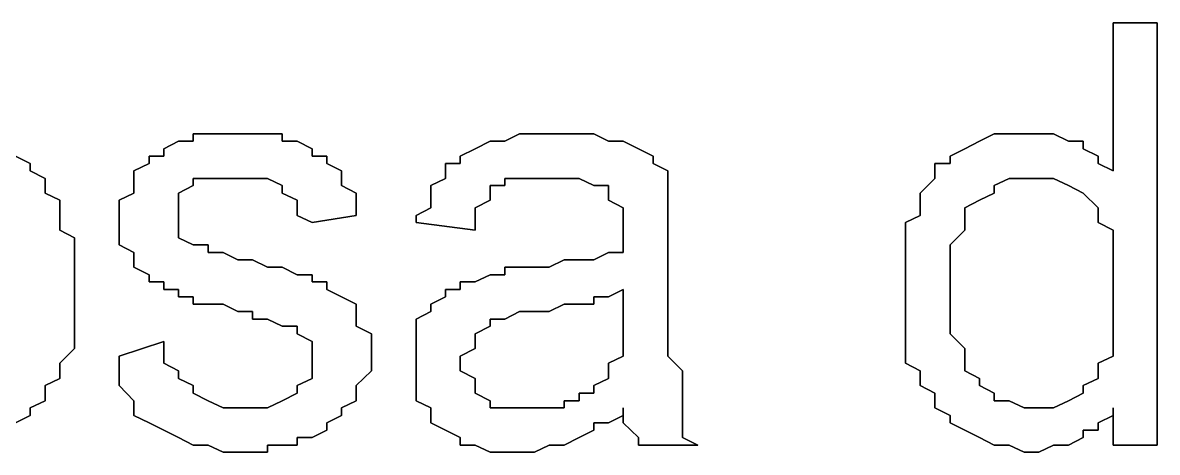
# Model space of a CAD drawing. Header units: metres. Extents: x 2.9 to 42.8, y 1.7 to 28.7.
# Drawn here: x 40.0067 to 40.2766, y 17.5366 to 17.6389 of the extents above; entities that cross this region are included whole.
import ezdxf

# ---------------------------------------------------------------- set-up
doc = ezdxf.new("R2010")
doc.units = ezdxf.units.M
doc.layers.add('GRIS', color=8, linetype='Continuous')

msp = doc.modelspace()

# ---------------------------------------------------------------- linework, layer by layer
at = {"layer": 'GRIS', "lineweight": -3}
for points in [[(40.2766, 17.6389), (40.2661, 17.6389), (40.2766, 17.6389)], [(40.2661, 17.6389), (40.2661, 17.6036), (40.2661, 17.6389)], [(40.2766, 17.5383), (40.2766, 17.6389), (40.2766, 17.5383)], [(40.0438, 17.6107), (40.0403, 17.6089), (40.0438, 17.6107)], [(40.0473, 17.6107), (40.0438, 17.6107), (40.0473, 17.6107)], [(40.0509, 17.6124), (40.0473, 17.6124), (40.0509, 17.6124)], [(40.0473, 17.6124), (40.0473, 17.6107), (40.0473, 17.6124)], [(40.0544, 17.6124), (40.0509, 17.6124), (40.0544, 17.6124)], [(40.0579, 17.6124), (40.0544, 17.6124), (40.0579, 17.6124)], [(40.0614, 17.6124), (40.0579, 17.6124), (40.0614, 17.6124)], [(40.065, 17.6124), (40.0614, 17.6124), (40.065, 17.6124)], [(40.0685, 17.6124), (40.065, 17.6124), (40.0685, 17.6124)], [(40.0685, 17.6107), (40.0685, 17.6124), (40.0685, 17.6107)], [(40.072, 17.6107), (40.0685, 17.6107), (40.072, 17.6107)], [(40.0756, 17.6089), (40.072, 17.6107), (40.0756, 17.6089)], [(40.1179, 17.6107), (40.1144, 17.6089), (40.1179, 17.6107)], [(40.1214, 17.6107), (40.1179, 17.6107), (40.1214, 17.6107)], [(40.1249, 17.6124), (40.1214, 17.6107), (40.1249, 17.6124)], [(40.1285, 17.6124), (40.1249, 17.6124), (40.1285, 17.6124)], [(40.132, 17.6124), (40.1285, 17.6124), (40.132, 17.6124)], [(40.1355, 17.6124), (40.132, 17.6124), (40.1355, 17.6124)], [(40.1391, 17.6124), (40.1355, 17.6124), (40.1391, 17.6124)], [(40.1426, 17.6124), (40.1391, 17.6124), (40.1426, 17.6124)], [(40.1461, 17.6107), (40.1426, 17.6124), (40.1461, 17.6107)], [(40.1496, 17.6107), (40.1461, 17.6107), (40.1496, 17.6107)], [(40.1532, 17.6089), (40.1496, 17.6107), (40.1532, 17.6089)], [(40.2343, 17.6107), (40.2308, 17.6089), (40.2343, 17.6107)], [(40.2378, 17.6124), (40.2343, 17.6107), (40.2378, 17.6124)], [(40.2414, 17.6124), (40.2378, 17.6124), (40.2414, 17.6124)], [(40.2449, 17.6124), (40.2414, 17.6124), (40.2449, 17.6124)], [(40.2484, 17.6124), (40.2449, 17.6124), (40.2484, 17.6124)], [(40.2519, 17.6124), (40.2484, 17.6124), (40.2519, 17.6124)], [(40.2555, 17.6107), (40.2519, 17.6124), (40.2555, 17.6107)], [(40.259, 17.6107), (40.2555, 17.6107), (40.259, 17.6107)], [(40.259, 17.6089), (40.259, 17.6107), (40.259, 17.6089)], [(40.0403, 17.6089), (40.0403, 17.6071), (40.0403, 17.6089)], [(40.0756, 17.6071), (40.0756, 17.6089), (40.0756, 17.6071)], [(40.1144, 17.6089), (40.1108, 17.6071), (40.1144, 17.6089)], [(40.1567, 17.6071), (40.1532, 17.6089), (40.1567, 17.6071)], [(40.2308, 17.6089), (40.2273, 17.6071), (40.2308, 17.6089)], [(40.2625, 17.6071), (40.259, 17.6089), (40.2625, 17.6071)], [(40.0085, 17.6054), (40.005, 17.6071), (40.0085, 17.6054)], [(40.0085, 17.6036), (40.0085, 17.6054), (40.0085, 17.6036)], [(40.0368, 17.6054), (40.0332, 17.6036), (40.0368, 17.6054)], [(40.0403, 17.6071), (40.0368, 17.6071), (40.0403, 17.6071)], [(40.0368, 17.6071), (40.0368, 17.6054), (40.0368, 17.6071)], [(40.0791, 17.6071), (40.0756, 17.6071), (40.0791, 17.6071)], [(40.0791, 17.6054), (40.0791, 17.6071), (40.0791, 17.6054)], [(40.0826, 17.6036), (40.0791, 17.6054), (40.0826, 17.6036)], [(40.1108, 17.6054), (40.1073, 17.6054), (40.1108, 17.6054)], [(40.1073, 17.6054), (40.1073, 17.6036), (40.1073, 17.6054)], [(40.1108, 17.6071), (40.1108, 17.6054), (40.1108, 17.6071)], [(40.1567, 17.6054), (40.1567, 17.6071), (40.1567, 17.6054)], [(40.1602, 17.6036), (40.1567, 17.6054), (40.1602, 17.6036)], [(40.2273, 17.6054), (40.2237, 17.6054), (40.2273, 17.6054)], [(40.2237, 17.6054), (40.2237, 17.6036), (40.2237, 17.6054)], [(40.2273, 17.6071), (40.2273, 17.6054), (40.2273, 17.6071)], [(40.2625, 17.6054), (40.2625, 17.6071), (40.2625, 17.6054)], [(40.2661, 17.6036), (40.2625, 17.6054), (40.2661, 17.6036)], [(40.0121, 17.6018), (40.0085, 17.6036), (40.0121, 17.6018)], [(40.0332, 17.6036), (40.0332, 17.6001), (40.0332, 17.6036)], [(40.0826, 17.6018), (40.0826, 17.6036), (40.0826, 17.6018)], [(40.1073, 17.6036), (40.1073, 17.6018), (40.1073, 17.6036)], [(40.1602, 17.6018), (40.1602, 17.6036), (40.1602, 17.6018)], [(40.2237, 17.6036), (40.2237, 17.6018), (40.2237, 17.6036)], [(40.0121, 17.6001), (40.0121, 17.6018), (40.0121, 17.6001)], [(40.0121, 17.5983), (40.0121, 17.6001), (40.0121, 17.5983)], [(40.0332, 17.6001), (40.0332, 17.5983), (40.0332, 17.6001)], [(40.0438, 17.5983), (40.0473, 17.6001), (40.0438, 17.5983)], [(40.0473, 17.6001), (40.0473, 17.6018), (40.0473, 17.6001)], [(40.0473, 17.6018), (40.0509, 17.6018), (40.0473, 17.6018)], [(40.0509, 17.6018), (40.0544, 17.6018), (40.0509, 17.6018)], [(40.0544, 17.6018), (40.0579, 17.6018), (40.0544, 17.6018)], [(40.0579, 17.6018), (40.0614, 17.6018), (40.0579, 17.6018)], [(40.0614, 17.6018), (40.065, 17.6018), (40.0614, 17.6018)], [(40.065, 17.6018), (40.0685, 17.6001), (40.065, 17.6018)], [(40.0685, 17.6001), (40.0685, 17.5983), (40.0685, 17.6001)], [(40.0826, 17.6001), (40.0826, 17.6018), (40.0826, 17.6001)], [(40.0861, 17.5983), (40.0826, 17.6001), (40.0861, 17.5983)], [(40.1073, 17.6018), (40.1038, 17.6001), (40.1073, 17.6018)], [(40.1038, 17.6001), (40.1038, 17.5983), (40.1038, 17.6001)], [(40.1179, 17.5983), (40.1179, 17.6001), (40.1179, 17.5983)], [(40.1179, 17.6001), (40.1214, 17.6001), (40.1179, 17.6001)], [(40.1214, 17.6001), (40.1214, 17.6018), (40.1214, 17.6001)], [(40.1214, 17.6018), (40.1249, 17.6018), (40.1214, 17.6018)], [(40.1249, 17.6018), (40.1285, 17.6018), (40.1249, 17.6018)], [(40.1285, 17.6018), (40.132, 17.6018), (40.1285, 17.6018)], [(40.132, 17.6018), (40.1355, 17.6018), (40.132, 17.6018)], [(40.1355, 17.6018), (40.1391, 17.6018), (40.1355, 17.6018)], [(40.1391, 17.6018), (40.1426, 17.6001), (40.1391, 17.6018)], [(40.1426, 17.6001), (40.1461, 17.6001), (40.1426, 17.6001)], [(40.1461, 17.6001), (40.1461, 17.5983), (40.1461, 17.6001)], [(40.1602, 17.5983), (40.1602, 17.6018), (40.1602, 17.5983)], [(40.2237, 17.6018), (40.2202, 17.5983), (40.2237, 17.6018)], [(40.2378, 17.6001), (40.2414, 17.6018), (40.2378, 17.6001)], [(40.2378, 17.5983), (40.2378, 17.6001), (40.2378, 17.5983)], [(40.2414, 17.6018), (40.2449, 17.6018), (40.2414, 17.6018)], [(40.2449, 17.6018), (40.2484, 17.6018), (40.2449, 17.6018)], [(40.2484, 17.6018), (40.2519, 17.6018), (40.2484, 17.6018)], [(40.2519, 17.6018), (40.2555, 17.6001), (40.2519, 17.6018)], [(40.2555, 17.6001), (40.259, 17.5983), (40.2555, 17.6001)], [(40.0156, 17.5966), (40.0121, 17.5983), (40.0156, 17.5966)], [(40.0332, 17.5983), (40.0297, 17.5966), (40.0332, 17.5983)], [(40.0438, 17.5966), (40.0438, 17.5983), (40.0438, 17.5966)], [(40.0685, 17.5983), (40.072, 17.5966), (40.0685, 17.5983)], [(40.0861, 17.5948), (40.0861, 17.5983), (40.0861, 17.5948)], [(40.1038, 17.5983), (40.1038, 17.5948), (40.1038, 17.5983)], [(40.1179, 17.5966), (40.1179, 17.5983), (40.1179, 17.5966)], [(40.1461, 17.5983), (40.1461, 17.5966), (40.1461, 17.5983)], [(40.1602, 17.5966), (40.1602, 17.5983), (40.1602, 17.5966)], [(40.2202, 17.5983), (40.2202, 17.5966), (40.2202, 17.5983)], [(40.2343, 17.5966), (40.2378, 17.5983), (40.2343, 17.5966)], [(40.259, 17.5983), (40.2625, 17.5948), (40.259, 17.5983)], [(40.0156, 17.593), (40.0156, 17.5966), (40.0156, 17.593)], [(40.0297, 17.5966), (40.0297, 17.5948), (40.0297, 17.5966)], [(40.0297, 17.5948), (40.0297, 17.5913), (40.0297, 17.5948)], [(40.0438, 17.5948), (40.0438, 17.5966), (40.0438, 17.5948)], [(40.0438, 17.593), (40.0438, 17.5948), (40.0438, 17.593)], [(40.072, 17.5966), (40.072, 17.5948), (40.072, 17.5966)], [(40.072, 17.5948), (40.072, 17.593), (40.072, 17.5948)], [(40.0861, 17.593), (40.0861, 17.5948), (40.0861, 17.593)], [(40.1038, 17.5948), (40.1003, 17.593), (40.1038, 17.5948)], [(40.1144, 17.5948), (40.1179, 17.5966), (40.1144, 17.5948)], [(40.1144, 17.593), (40.1144, 17.5948), (40.1144, 17.593)], [(40.1461, 17.5966), (40.1496, 17.5948), (40.1461, 17.5966)], [(40.1496, 17.5948), (40.1496, 17.593), (40.1496, 17.5948)], [(40.1602, 17.5948), (40.1602, 17.5966), (40.1602, 17.5948)], [(40.1602, 17.593), (40.1602, 17.5948), (40.1602, 17.593)], [(40.2202, 17.5966), (40.2202, 17.5948), (40.2202, 17.5966)], [(40.2202, 17.5948), (40.2202, 17.593), (40.2202, 17.5948)], [(40.2308, 17.5948), (40.2343, 17.5966), (40.2308, 17.5948)], [(40.2308, 17.593), (40.2308, 17.5948), (40.2308, 17.593)], [(40.2625, 17.5948), (40.2625, 17.593), (40.2625, 17.5948)], [(40.0156, 17.5913), (40.0156, 17.593), (40.0156, 17.5913)], [(40.0438, 17.5913), (40.0438, 17.593), (40.0438, 17.5913)], [(40.072, 17.593), (40.0756, 17.5913), (40.072, 17.593)], [(40.0756, 17.5913), (40.0861, 17.593), (40.0756, 17.5913)], [(40.1003, 17.593), (40.1003, 17.5913), (40.1003, 17.593)], [(40.1144, 17.5895), (40.1144, 17.593), (40.1144, 17.5895)], [(40.1496, 17.593), (40.1496, 17.5913), (40.1496, 17.593)], [(40.1602, 17.5913), (40.1602, 17.593), (40.1602, 17.5913)], [(40.2202, 17.593), (40.2167, 17.5913), (40.2202, 17.593)], [(40.2308, 17.5913), (40.2308, 17.593), (40.2308, 17.5913)], [(40.2625, 17.593), (40.2625, 17.5913), (40.2625, 17.593)], [(40.0156, 17.5895), (40.0156, 17.5913), (40.0156, 17.5895)], [(40.0191, 17.5877), (40.0156, 17.5895), (40.0191, 17.5877)], [(40.0297, 17.5913), (40.0297, 17.5895), (40.0297, 17.5913)], [(40.0297, 17.5895), (40.0297, 17.586), (40.0297, 17.5895)], [(40.0438, 17.5895), (40.0438, 17.5913), (40.0438, 17.5895)], [(40.0438, 17.5877), (40.0438, 17.5895), (40.0438, 17.5877)], [(40.1003, 17.5913), (40.1144, 17.5895), (40.1003, 17.5913)], [(40.1496, 17.5913), (40.1496, 17.5877), (40.1496, 17.5913)], [(40.1602, 17.5877), (40.1602, 17.5913), (40.1602, 17.5877)], [(40.2167, 17.5913), (40.2167, 17.5895), (40.2167, 17.5913)], [(40.2167, 17.5895), (40.2167, 17.5877), (40.2167, 17.5895)], [(40.2273, 17.586), (40.2308, 17.5895), (40.2273, 17.586)], [(40.2308, 17.5895), (40.2308, 17.5913), (40.2308, 17.5895)], [(40.2625, 17.5913), (40.2661, 17.5895), (40.2625, 17.5913)], [(40.2661, 17.5895), (40.2661, 17.5877), (40.2661, 17.5895)], [(40.0191, 17.5842), (40.0191, 17.5877), (40.0191, 17.5842)], [(40.0473, 17.586), (40.0438, 17.5877), (40.0473, 17.586)], [(40.1496, 17.5877), (40.1496, 17.5842), (40.1496, 17.5877)], [(40.1602, 17.586), (40.1602, 17.5877), (40.1602, 17.586)], [(40.2167, 17.5877), (40.2167, 17.5842), (40.2167, 17.5877)], [(40.2661, 17.5877), (40.2661, 17.5842), (40.2661, 17.5877)], [(40.0191, 17.5824), (40.0191, 17.5842), (40.0191, 17.5824)], [(40.0297, 17.586), (40.0332, 17.5842), (40.0297, 17.586)], [(40.0332, 17.5842), (40.0332, 17.5824), (40.0332, 17.5842)], [(40.0509, 17.586), (40.0473, 17.586), (40.0509, 17.586)], [(40.0509, 17.5842), (40.0509, 17.586), (40.0509, 17.5842)], [(40.0544, 17.5842), (40.0509, 17.5842), (40.0544, 17.5842)], [(40.0579, 17.5824), (40.0544, 17.5842), (40.0579, 17.5824)], [(40.1461, 17.5842), (40.1426, 17.5824), (40.1461, 17.5842)], [(40.1496, 17.5842), (40.1461, 17.5842), (40.1496, 17.5842)], [(40.1602, 17.5683), (40.1602, 17.586), (40.1602, 17.5683)], [(40.2167, 17.5842), (40.2167, 17.5824), (40.2167, 17.5842)], [(40.2273, 17.5842), (40.2273, 17.586), (40.2273, 17.5842)], [(40.2273, 17.5807), (40.2273, 17.5842), (40.2273, 17.5807)], [(40.2661, 17.5842), (40.2661, 17.5824), (40.2661, 17.5842)], [(40.0191, 17.5807), (40.0191, 17.5824), (40.0191, 17.5807)], [(40.0332, 17.5824), (40.0332, 17.5807), (40.0332, 17.5824)], [(40.0614, 17.5824), (40.0579, 17.5824), (40.0614, 17.5824)], [(40.065, 17.5807), (40.0614, 17.5824), (40.065, 17.5807)], [(40.1355, 17.5824), (40.132, 17.5807), (40.1355, 17.5824)], [(40.1391, 17.5824), (40.1355, 17.5824), (40.1391, 17.5824)], [(40.1426, 17.5824), (40.1391, 17.5824), (40.1426, 17.5824)], [(40.2167, 17.5824), (40.2167, 17.5807), (40.2167, 17.5824)], [(40.2661, 17.5824), (40.2661, 17.5789), (40.2661, 17.5824)], [(40.0191, 17.5772), (40.0191, 17.5807), (40.0191, 17.5772)], [(40.0332, 17.5807), (40.0368, 17.5789), (40.0332, 17.5807)], [(40.0368, 17.5789), (40.0368, 17.5772), (40.0368, 17.5789)], [(40.0685, 17.5807), (40.065, 17.5807), (40.0685, 17.5807)], [(40.072, 17.5789), (40.0685, 17.5807), (40.072, 17.5789)], [(40.0756, 17.5789), (40.072, 17.5789), (40.0756, 17.5789)], [(40.0756, 17.5772), (40.0756, 17.5789), (40.0756, 17.5772)], [(40.1179, 17.5789), (40.1144, 17.5772), (40.1179, 17.5789)], [(40.1214, 17.5789), (40.1179, 17.5789), (40.1214, 17.5789)], [(40.1249, 17.5807), (40.1214, 17.5807), (40.1249, 17.5807)], [(40.1214, 17.5807), (40.1214, 17.5789), (40.1214, 17.5807)], [(40.1285, 17.5807), (40.1249, 17.5807), (40.1285, 17.5807)], [(40.132, 17.5807), (40.1285, 17.5807), (40.132, 17.5807)], [(40.2167, 17.5807), (40.2167, 17.5772), (40.2167, 17.5807)], [(40.2273, 17.5789), (40.2273, 17.5807), (40.2273, 17.5789)], [(40.2273, 17.5754), (40.2273, 17.5789), (40.2273, 17.5754)], [(40.2661, 17.5789), (40.2661, 17.5772), (40.2661, 17.5789)], [(40.0191, 17.5754), (40.0191, 17.5772), (40.0191, 17.5754)], [(40.0191, 17.5736), (40.0191, 17.5754), (40.0191, 17.5736)], [(40.0368, 17.5772), (40.0403, 17.5772), (40.0368, 17.5772)], [(40.0403, 17.5772), (40.0403, 17.5754), (40.0403, 17.5772)], [(40.0403, 17.5754), (40.0438, 17.5754), (40.0403, 17.5754)], [(40.0438, 17.5754), (40.0438, 17.5736), (40.0438, 17.5754)], [(40.0791, 17.5772), (40.0756, 17.5772), (40.0791, 17.5772)], [(40.0791, 17.5754), (40.0791, 17.5772), (40.0791, 17.5754)], [(40.0826, 17.5736), (40.0791, 17.5754), (40.0826, 17.5736)], [(40.1108, 17.5754), (40.1073, 17.5754), (40.1108, 17.5754)], [(40.1073, 17.5754), (40.1073, 17.5736), (40.1073, 17.5754)], [(40.1144, 17.5772), (40.1108, 17.5772), (40.1144, 17.5772)], [(40.1108, 17.5772), (40.1108, 17.5754), (40.1108, 17.5772)], [(40.1461, 17.5736), (40.1496, 17.5754), (40.1461, 17.5736)], [(40.1496, 17.5754), (40.1496, 17.5701), (40.1496, 17.5754)], [(40.2167, 17.5772), (40.2167, 17.5754), (40.2167, 17.5772)], [(40.2167, 17.5754), (40.2167, 17.5736), (40.2167, 17.5754)], [(40.2273, 17.5719), (40.2273, 17.5754), (40.2273, 17.5719)], [(40.2661, 17.5772), (40.2661, 17.5736), (40.2661, 17.5772)], [(40.0191, 17.5701), (40.0191, 17.5736), (40.0191, 17.5701)], [(40.0438, 17.5736), (40.0473, 17.5736), (40.0438, 17.5736)], [(40.0473, 17.5736), (40.0473, 17.5719), (40.0473, 17.5736)], [(40.0861, 17.5719), (40.0826, 17.5736), (40.0861, 17.5719)], [(40.1073, 17.5736), (40.1038, 17.5719), (40.1073, 17.5736)], [(40.1426, 17.5719), (40.1426, 17.5736), (40.1426, 17.5719)], [(40.1426, 17.5736), (40.1461, 17.5736), (40.1426, 17.5736)], [(40.2167, 17.5736), (40.2167, 17.5719), (40.2167, 17.5736)], [(40.2661, 17.5736), (40.2661, 17.5719), (40.2661, 17.5736)], [(40.0191, 17.5683), (40.0191, 17.5701), (40.0191, 17.5683)], [(40.0473, 17.5719), (40.0509, 17.5719), (40.0473, 17.5719)], [(40.0509, 17.5719), (40.0544, 17.5719), (40.0509, 17.5719)], [(40.0544, 17.5719), (40.0579, 17.5701), (40.0544, 17.5719)], [(40.0579, 17.5701), (40.0614, 17.5701), (40.0579, 17.5701)], [(40.0614, 17.5701), (40.0614, 17.5683), (40.0614, 17.5701)], [(40.0861, 17.5701), (40.0861, 17.5719), (40.0861, 17.5701)], [(40.0861, 17.5683), (40.0861, 17.5701), (40.0861, 17.5683)], [(40.1038, 17.5701), (40.1003, 17.5683), (40.1038, 17.5701)], [(40.1038, 17.5719), (40.1038, 17.5701), (40.1038, 17.5719)], [(40.1214, 17.5683), (40.1249, 17.5701), (40.1214, 17.5683)], [(40.1249, 17.5701), (40.1285, 17.5701), (40.1249, 17.5701)], [(40.1285, 17.5701), (40.132, 17.5701), (40.1285, 17.5701)], [(40.132, 17.5701), (40.1355, 17.5719), (40.132, 17.5701)], [(40.1355, 17.5719), (40.1391, 17.5719), (40.1355, 17.5719)], [(40.1391, 17.5719), (40.1426, 17.5719), (40.1391, 17.5719)], [(40.1496, 17.5701), (40.1496, 17.5666), (40.1496, 17.5701)], [(40.2167, 17.5719), (40.2167, 17.5683), (40.2167, 17.5719)], [(40.2273, 17.5683), (40.2273, 17.5719), (40.2273, 17.5683)], [(40.2661, 17.5719), (40.2661, 17.5683), (40.2661, 17.5719)], [(40.0191, 17.5648), (40.0191, 17.5683), (40.0191, 17.5648)], [(40.0614, 17.5683), (40.065, 17.5683), (40.0614, 17.5683)], [(40.065, 17.5683), (40.0685, 17.5666), (40.065, 17.5683)], [(40.0861, 17.5666), (40.0861, 17.5683), (40.0861, 17.5666)], [(40.1003, 17.5683), (40.1003, 17.5666), (40.1003, 17.5683)], [(40.1179, 17.5666), (40.1179, 17.5683), (40.1179, 17.5666)], [(40.1179, 17.5683), (40.1214, 17.5683), (40.1179, 17.5683)], [(40.1602, 17.5648), (40.1602, 17.5683), (40.1602, 17.5648)], [(40.2167, 17.5683), (40.2167, 17.5666), (40.2167, 17.5683)], [(40.2273, 17.5666), (40.2273, 17.5683), (40.2273, 17.5666)], [(40.2661, 17.5683), (40.2661, 17.5666), (40.2661, 17.5683)], [(40.0191, 17.563), (40.0191, 17.5648), (40.0191, 17.563)], [(40.0685, 17.5666), (40.072, 17.5666), (40.0685, 17.5666)], [(40.072, 17.5666), (40.072, 17.5648), (40.072, 17.5666)], [(40.072, 17.5648), (40.0756, 17.563), (40.072, 17.5648)], [(40.0897, 17.5648), (40.0861, 17.5666), (40.0897, 17.5648)], [(40.0897, 17.5613), (40.0897, 17.5648), (40.0897, 17.5613)], [(40.1003, 17.5666), (40.1003, 17.5648), (40.1003, 17.5666)], [(40.1003, 17.5648), (40.1003, 17.563), (40.1003, 17.5648)], [(40.1144, 17.5648), (40.1179, 17.5666), (40.1144, 17.5648)], [(40.1144, 17.5613), (40.1144, 17.5648), (40.1144, 17.5613)], [(40.1496, 17.5666), (40.1496, 17.5648), (40.1496, 17.5666)], [(40.1496, 17.5648), (40.1496, 17.5613), (40.1496, 17.5648)], [(40.1602, 17.5613), (40.1602, 17.5648), (40.1602, 17.5613)], [(40.2167, 17.5666), (40.2167, 17.563), (40.2167, 17.5666)], [(40.2273, 17.5648), (40.2273, 17.5666), (40.2273, 17.5648)], [(40.2308, 17.5613), (40.2273, 17.5648), (40.2308, 17.5613)], [(40.2661, 17.5666), (40.2661, 17.563), (40.2661, 17.5666)], [(40.0191, 17.5613), (40.0191, 17.563), (40.0191, 17.5613)], [(40.0403, 17.563), (40.0297, 17.5595), (40.0403, 17.563)], [(40.0403, 17.5595), (40.0403, 17.563), (40.0403, 17.5595)], [(40.0756, 17.563), (40.0756, 17.5613), (40.0756, 17.563)], [(40.1003, 17.563), (40.1003, 17.5595), (40.1003, 17.563)], [(40.2167, 17.563), (40.2167, 17.5613), (40.2167, 17.563)], [(40.2661, 17.563), (40.2661, 17.5613), (40.2661, 17.563)], [(40.0156, 17.5578), (40.0191, 17.5613), (40.0156, 17.5578)], [(40.0297, 17.5595), (40.0297, 17.556), (40.0297, 17.5595)], [(40.0403, 17.5578), (40.0403, 17.5595), (40.0403, 17.5578)], [(40.0756, 17.5613), (40.0756, 17.5595), (40.0756, 17.5613)], [(40.0756, 17.5595), (40.0756, 17.556), (40.0756, 17.5595)], [(40.0897, 17.5595), (40.0897, 17.5613), (40.0897, 17.5595)], [(40.0897, 17.5578), (40.0897, 17.5595), (40.0897, 17.5578)], [(40.1003, 17.5595), (40.1003, 17.5578), (40.1003, 17.5595)], [(40.1108, 17.5595), (40.1144, 17.5613), (40.1108, 17.5595)], [(40.1108, 17.5578), (40.1108, 17.5595), (40.1108, 17.5578)], [(40.1496, 17.5595), (40.1461, 17.5578), (40.1496, 17.5595)], [(40.1496, 17.5613), (40.1496, 17.5595), (40.1496, 17.5613)], [(40.1602, 17.5595), (40.1602, 17.5613), (40.1602, 17.5595)], [(40.1637, 17.556), (40.1602, 17.5595), (40.1637, 17.556)], [(40.2167, 17.5613), (40.2167, 17.5595), (40.2167, 17.5613)], [(40.2167, 17.5595), (40.2167, 17.5578), (40.2167, 17.5595)], [(40.2308, 17.5595), (40.2308, 17.5613), (40.2308, 17.5595)], [(40.2308, 17.5578), (40.2308, 17.5595), (40.2308, 17.5578)], [(40.2661, 17.5595), (40.2625, 17.5578), (40.2661, 17.5595)], [(40.2661, 17.5613), (40.2661, 17.5595), (40.2661, 17.5613)], [(40.0156, 17.556), (40.0156, 17.5578), (40.0156, 17.556)], [(40.0438, 17.556), (40.0403, 17.5578), (40.0438, 17.556)], [(40.0897, 17.556), (40.0897, 17.5578), (40.0897, 17.556)], [(40.1003, 17.5578), (40.1003, 17.5542), (40.1003, 17.5578)], [(40.1108, 17.556), (40.1108, 17.5578), (40.1108, 17.556)], [(40.1461, 17.5578), (40.1461, 17.556), (40.1461, 17.5578)], [(40.2167, 17.5578), (40.2202, 17.556), (40.2167, 17.5578)], [(40.2308, 17.556), (40.2308, 17.5578), (40.2308, 17.556)], [(40.2625, 17.5578), (40.2625, 17.556), (40.2625, 17.5578)], [(40.0121, 17.5525), (40.0156, 17.5542), (40.0121, 17.5525)], [(40.0156, 17.5542), (40.0156, 17.556), (40.0156, 17.5542)], [(40.0297, 17.556), (40.0297, 17.5542), (40.0297, 17.556)], [(40.0297, 17.5542), (40.0297, 17.5525), (40.0297, 17.5542)], [(40.0438, 17.5542), (40.0438, 17.556), (40.0438, 17.5542)], [(40.0473, 17.5525), (40.0438, 17.5542), (40.0473, 17.5525)], [(40.0756, 17.5542), (40.072, 17.5525), (40.0756, 17.5542)], [(40.0756, 17.556), (40.0756, 17.5542), (40.0756, 17.556)], [(40.0861, 17.5525), (40.0897, 17.556), (40.0861, 17.5525)], [(40.1003, 17.5542), (40.1003, 17.5525), (40.1003, 17.5542)], [(40.1144, 17.5542), (40.1108, 17.556), (40.1144, 17.5542)], [(40.1144, 17.5525), (40.1144, 17.5542), (40.1144, 17.5525)], [(40.1461, 17.5542), (40.1426, 17.5525), (40.1461, 17.5542)], [(40.1461, 17.556), (40.1461, 17.5542), (40.1461, 17.556)], [(40.1637, 17.5542), (40.1637, 17.556), (40.1637, 17.5542)], [(40.1637, 17.5525), (40.1637, 17.5542), (40.1637, 17.5525)], [(40.2202, 17.556), (40.2202, 17.5542), (40.2202, 17.556)], [(40.2202, 17.5542), (40.2202, 17.5525), (40.2202, 17.5542)], [(40.2343, 17.5542), (40.2308, 17.556), (40.2343, 17.5542)], [(40.2343, 17.5525), (40.2343, 17.5542), (40.2343, 17.5525)], [(40.2625, 17.5542), (40.259, 17.5525), (40.2625, 17.5542)], [(40.2625, 17.556), (40.2625, 17.5542), (40.2625, 17.556)], [(40.0121, 17.5507), (40.0121, 17.5525), (40.0121, 17.5507)], [(40.0297, 17.5525), (40.0332, 17.5489), (40.0297, 17.5525)], [(40.0473, 17.5507), (40.0473, 17.5525), (40.0473, 17.5507)], [(40.072, 17.5525), (40.072, 17.5507), (40.072, 17.5525)], [(40.0861, 17.5507), (40.0861, 17.5525), (40.0861, 17.5507)], [(40.1003, 17.5525), (40.1003, 17.5507), (40.1003, 17.5525)], [(40.1144, 17.5507), (40.1144, 17.5525), (40.1144, 17.5507)], [(40.1426, 17.5525), (40.1426, 17.5507), (40.1426, 17.5525)], [(40.1637, 17.5507), (40.1637, 17.5525), (40.1637, 17.5507)], [(40.2202, 17.5525), (40.2237, 17.5507), (40.2202, 17.5525)], [(40.2378, 17.5507), (40.2343, 17.5525), (40.2378, 17.5507)], [(40.259, 17.5525), (40.259, 17.5507), (40.259, 17.5525)], [(40.0085, 17.5472), (40.0121, 17.5489), (40.0085, 17.5472)], [(40.0121, 17.5489), (40.0121, 17.5507), (40.0121, 17.5489)], [(40.0332, 17.5489), (40.0332, 17.5472), (40.0332, 17.5489)], [(40.0509, 17.5489), (40.0473, 17.5507), (40.0509, 17.5489)], [(40.0544, 17.5472), (40.0509, 17.5489), (40.0544, 17.5472)], [(40.0685, 17.5489), (40.065, 17.5472), (40.0685, 17.5489)], [(40.072, 17.5507), (40.0685, 17.5489), (40.072, 17.5507)], [(40.0826, 17.5472), (40.0861, 17.5489), (40.0826, 17.5472)], [(40.0861, 17.5489), (40.0861, 17.5507), (40.0861, 17.5489)], [(40.1003, 17.5507), (40.1003, 17.5489), (40.1003, 17.5507)], [(40.1003, 17.5489), (40.1038, 17.5472), (40.1003, 17.5489)], [(40.1179, 17.5489), (40.1144, 17.5507), (40.1179, 17.5489)], [(40.1179, 17.5472), (40.1179, 17.5489), (40.1179, 17.5472)], [(40.1391, 17.5489), (40.1355, 17.5489), (40.1391, 17.5489)], [(40.1355, 17.5489), (40.1355, 17.5472), (40.1355, 17.5489)], [(40.1426, 17.5507), (40.1391, 17.5507), (40.1426, 17.5507)], [(40.1391, 17.5507), (40.1391, 17.5489), (40.1391, 17.5507)], [(40.1637, 17.5489), (40.1637, 17.5507), (40.1637, 17.5489)], [(40.1637, 17.5472), (40.1637, 17.5489), (40.1637, 17.5472)], [(40.2237, 17.5507), (40.2237, 17.5489), (40.2237, 17.5507)], [(40.2237, 17.5489), (40.2237, 17.5472), (40.2237, 17.5489)], [(40.2378, 17.5489), (40.2378, 17.5507), (40.2378, 17.5489)], [(40.2414, 17.5489), (40.2378, 17.5489), (40.2414, 17.5489)], [(40.2449, 17.5472), (40.2414, 17.5489), (40.2449, 17.5472)], [(40.2555, 17.5489), (40.2519, 17.5472), (40.2555, 17.5489)], [(40.259, 17.5507), (40.2555, 17.5489), (40.259, 17.5507)], [(40.0085, 17.5454), (40.0085, 17.5472), (40.0085, 17.5454)], [(40.0332, 17.5472), (40.0332, 17.5454), (40.0332, 17.5472)], [(40.0579, 17.5472), (40.0544, 17.5472), (40.0579, 17.5472)], [(40.0614, 17.5472), (40.0579, 17.5472), (40.0614, 17.5472)], [(40.065, 17.5472), (40.0614, 17.5472), (40.065, 17.5472)], [(40.0826, 17.5454), (40.0826, 17.5472), (40.0826, 17.5454)], [(40.1038, 17.5472), (40.1038, 17.5454), (40.1038, 17.5472)], [(40.1214, 17.5472), (40.1179, 17.5472), (40.1214, 17.5472)], [(40.1249, 17.5472), (40.1214, 17.5472), (40.1249, 17.5472)], [(40.1285, 17.5472), (40.1249, 17.5472), (40.1285, 17.5472)], [(40.132, 17.5472), (40.1285, 17.5472), (40.132, 17.5472)], [(40.1355, 17.5472), (40.132, 17.5472), (40.1355, 17.5472)], [(40.1496, 17.5472), (40.1496, 17.5454), (40.1496, 17.5472)], [(40.1496, 17.5454), (40.1496, 17.5472), (40.1496, 17.5454)], [(40.1637, 17.5454), (40.1637, 17.5472), (40.1637, 17.5454)], [(40.2237, 17.5472), (40.2273, 17.5454), (40.2237, 17.5472)], [(40.2484, 17.5472), (40.2449, 17.5472), (40.2484, 17.5472)], [(40.2519, 17.5472), (40.2484, 17.5472), (40.2519, 17.5472)], [(40.2661, 17.5454), (40.2661, 17.5472), (40.2661, 17.5454)], [(40.2661, 17.5472), (40.2661, 17.5383), (40.2661, 17.5472)], [(40.005, 17.5436), (40.0085, 17.5454), (40.005, 17.5436)], [(40.0332, 17.5454), (40.0368, 17.5436), (40.0332, 17.5454)], [(40.0368, 17.5436), (40.0403, 17.5419), (40.0368, 17.5436)], [(40.0791, 17.5436), (40.0826, 17.5454), (40.0791, 17.5436)], [(40.0791, 17.5419), (40.0791, 17.5436), (40.0791, 17.5419)], [(40.1038, 17.5454), (40.1038, 17.5436), (40.1038, 17.5454)], [(40.1038, 17.5436), (40.1073, 17.5419), (40.1038, 17.5436)], [(40.1426, 17.5419), (40.1426, 17.5436), (40.1426, 17.5419)], [(40.1426, 17.5436), (40.1461, 17.5436), (40.1426, 17.5436)], [(40.1461, 17.5436), (40.1496, 17.5454), (40.1461, 17.5436)], [(40.1496, 17.5454), (40.1496, 17.5436), (40.1496, 17.5454)], [(40.1496, 17.5436), (40.1532, 17.5401), (40.1496, 17.5436)], [(40.1637, 17.5436), (40.1637, 17.5454), (40.1637, 17.5436)], [(40.1637, 17.5401), (40.1637, 17.5436), (40.1637, 17.5401)], [(40.2273, 17.5454), (40.2273, 17.5436), (40.2273, 17.5454)], [(40.2273, 17.5436), (40.2308, 17.5419), (40.2273, 17.5436)], [(40.2625, 17.5436), (40.2661, 17.5454), (40.2625, 17.5436)], [(40.2625, 17.5419), (40.2625, 17.5436), (40.2625, 17.5419)], [(40.0403, 17.5419), (40.0438, 17.5401), (40.0403, 17.5419)], [(40.0756, 17.5401), (40.0791, 17.5419), (40.0756, 17.5401)], [(40.1073, 17.5419), (40.1108, 17.5401), (40.1073, 17.5419)], [(40.1391, 17.5401), (40.1426, 17.5419), (40.1391, 17.5401)], [(40.2308, 17.5419), (40.2343, 17.5401), (40.2308, 17.5419)], [(40.259, 17.5401), (40.259, 17.5419), (40.259, 17.5401)], [(40.259, 17.5419), (40.2625, 17.5419), (40.259, 17.5419)], [(40.0438, 17.5401), (40.0473, 17.5383), (40.0438, 17.5401)], [(40.0473, 17.5383), (40.0509, 17.5383), (40.0473, 17.5383)], [(40.0509, 17.5383), (40.0544, 17.5366), (40.0509, 17.5383)], [(40.065, 17.5366), (40.065, 17.5383), (40.065, 17.5366)], [(40.065, 17.5383), (40.0685, 17.5383), (40.065, 17.5383)], [(40.0685, 17.5383), (40.072, 17.5383), (40.0685, 17.5383)], [(40.072, 17.5383), (40.072, 17.5401), (40.072, 17.5383)], [(40.072, 17.5401), (40.0756, 17.5401), (40.072, 17.5401)], [(40.1108, 17.5401), (40.1108, 17.5383), (40.1108, 17.5401)], [(40.1108, 17.5383), (40.1144, 17.5383), (40.1108, 17.5383)], [(40.1144, 17.5383), (40.1179, 17.5366), (40.1144, 17.5383)], [(40.1285, 17.5366), (40.132, 17.5383), (40.1285, 17.5366)], [(40.132, 17.5383), (40.1355, 17.5383), (40.132, 17.5383)], [(40.1355, 17.5383), (40.1391, 17.5401), (40.1355, 17.5383)], [(40.1532, 17.5401), (40.1532, 17.5383), (40.1532, 17.5401)], [(40.1532, 17.5383), (40.1673, 17.5383), (40.1532, 17.5383)], [(40.1673, 17.5383), (40.1637, 17.5401), (40.1673, 17.5383)], [(40.2343, 17.5401), (40.2378, 17.5383), (40.2343, 17.5401)], [(40.2378, 17.5383), (40.2414, 17.5383), (40.2378, 17.5383)], [(40.2414, 17.5383), (40.2449, 17.5366), (40.2414, 17.5383)], [(40.2484, 17.5366), (40.2519, 17.5383), (40.2484, 17.5366)], [(40.2519, 17.5383), (40.2555, 17.5383), (40.2519, 17.5383)], [(40.2555, 17.5383), (40.259, 17.5401), (40.2555, 17.5383)], [(40.2661, 17.5383), (40.2766, 17.5383), (40.2661, 17.5383)], [(40.0544, 17.5366), (40.0579, 17.5366), (40.0544, 17.5366)], [(40.0579, 17.5366), (40.0614, 17.5366), (40.0579, 17.5366)], [(40.0614, 17.5366), (40.065, 17.5366), (40.0614, 17.5366)], [(40.1179, 17.5366), (40.1214, 17.5366), (40.1179, 17.5366)], [(40.1214, 17.5366), (40.1249, 17.5366), (40.1214, 17.5366)], [(40.1249, 17.5366), (40.1285, 17.5366), (40.1249, 17.5366)], [(40.2449, 17.5366), (40.2484, 17.5366), (40.2449, 17.5366)]]:
    msp.add_lwpolyline(points, dxfattribs=at)

doc.saveas('drawing.dxf')
